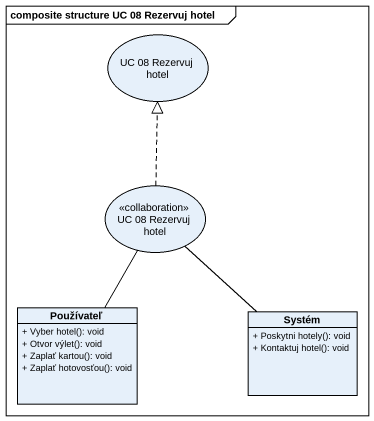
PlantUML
@startuml
mainframe composite structure UC 08 Rezervuj hotel
allowmixing
hide circle
hide empty members
skinparam classAttributeIconSize 0
usecase "UC 08 Rezervuj hotel" as UC_08_Rezervuj_hotel
usecase "UC 08 Rezervuj hotel" as UC_08_Rezervuj_hotel_2 <<collaboration>>
class Používateľ {
  + Vyber hotel(): void
  + Otvor výlet(): void
  + Zaplať kartou(): void
  + Zaplať hotovosťou(): void
}
class Systém {
  + Poskytni hotely(): void
  + Kontaktuj hotel(): void
}
UC_08_Rezervuj_hotel_2 .up.|> UC_08_Rezervuj_hotel
Používateľ -up- UC_08_Rezervuj_hotel_2
Systém -up- UC_08_Rezervuj_hotel_2
@enduml
